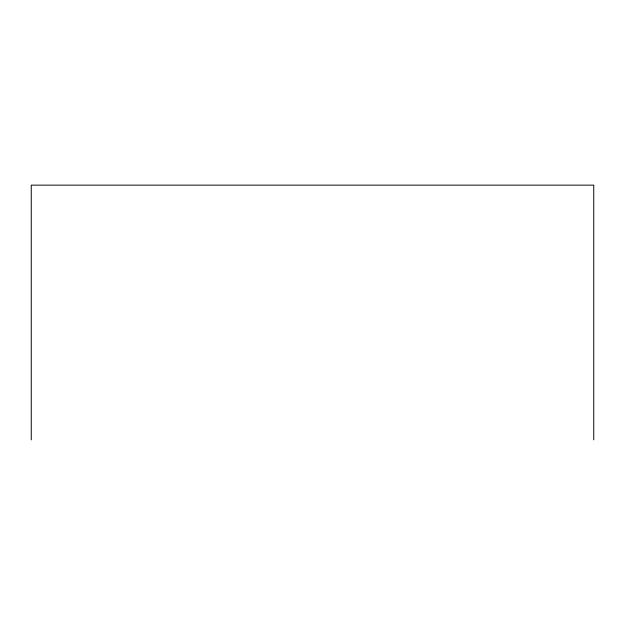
<?xml version="1.0" encoding="UTF-8"?>
<svg xmlns="http://www.w3.org/2000/svg" width="625" height="625" viewBox="0 0 625 625"><rect width="100%" height="100%" fill="white"/><g stroke="black" fill="none" stroke-linecap="round" stroke-linejoin="round"><path stroke-width="0.94" d="M593.75 439.859L593.75 185.141L31.25 185.141L31.25 439.859"/></g></svg>
